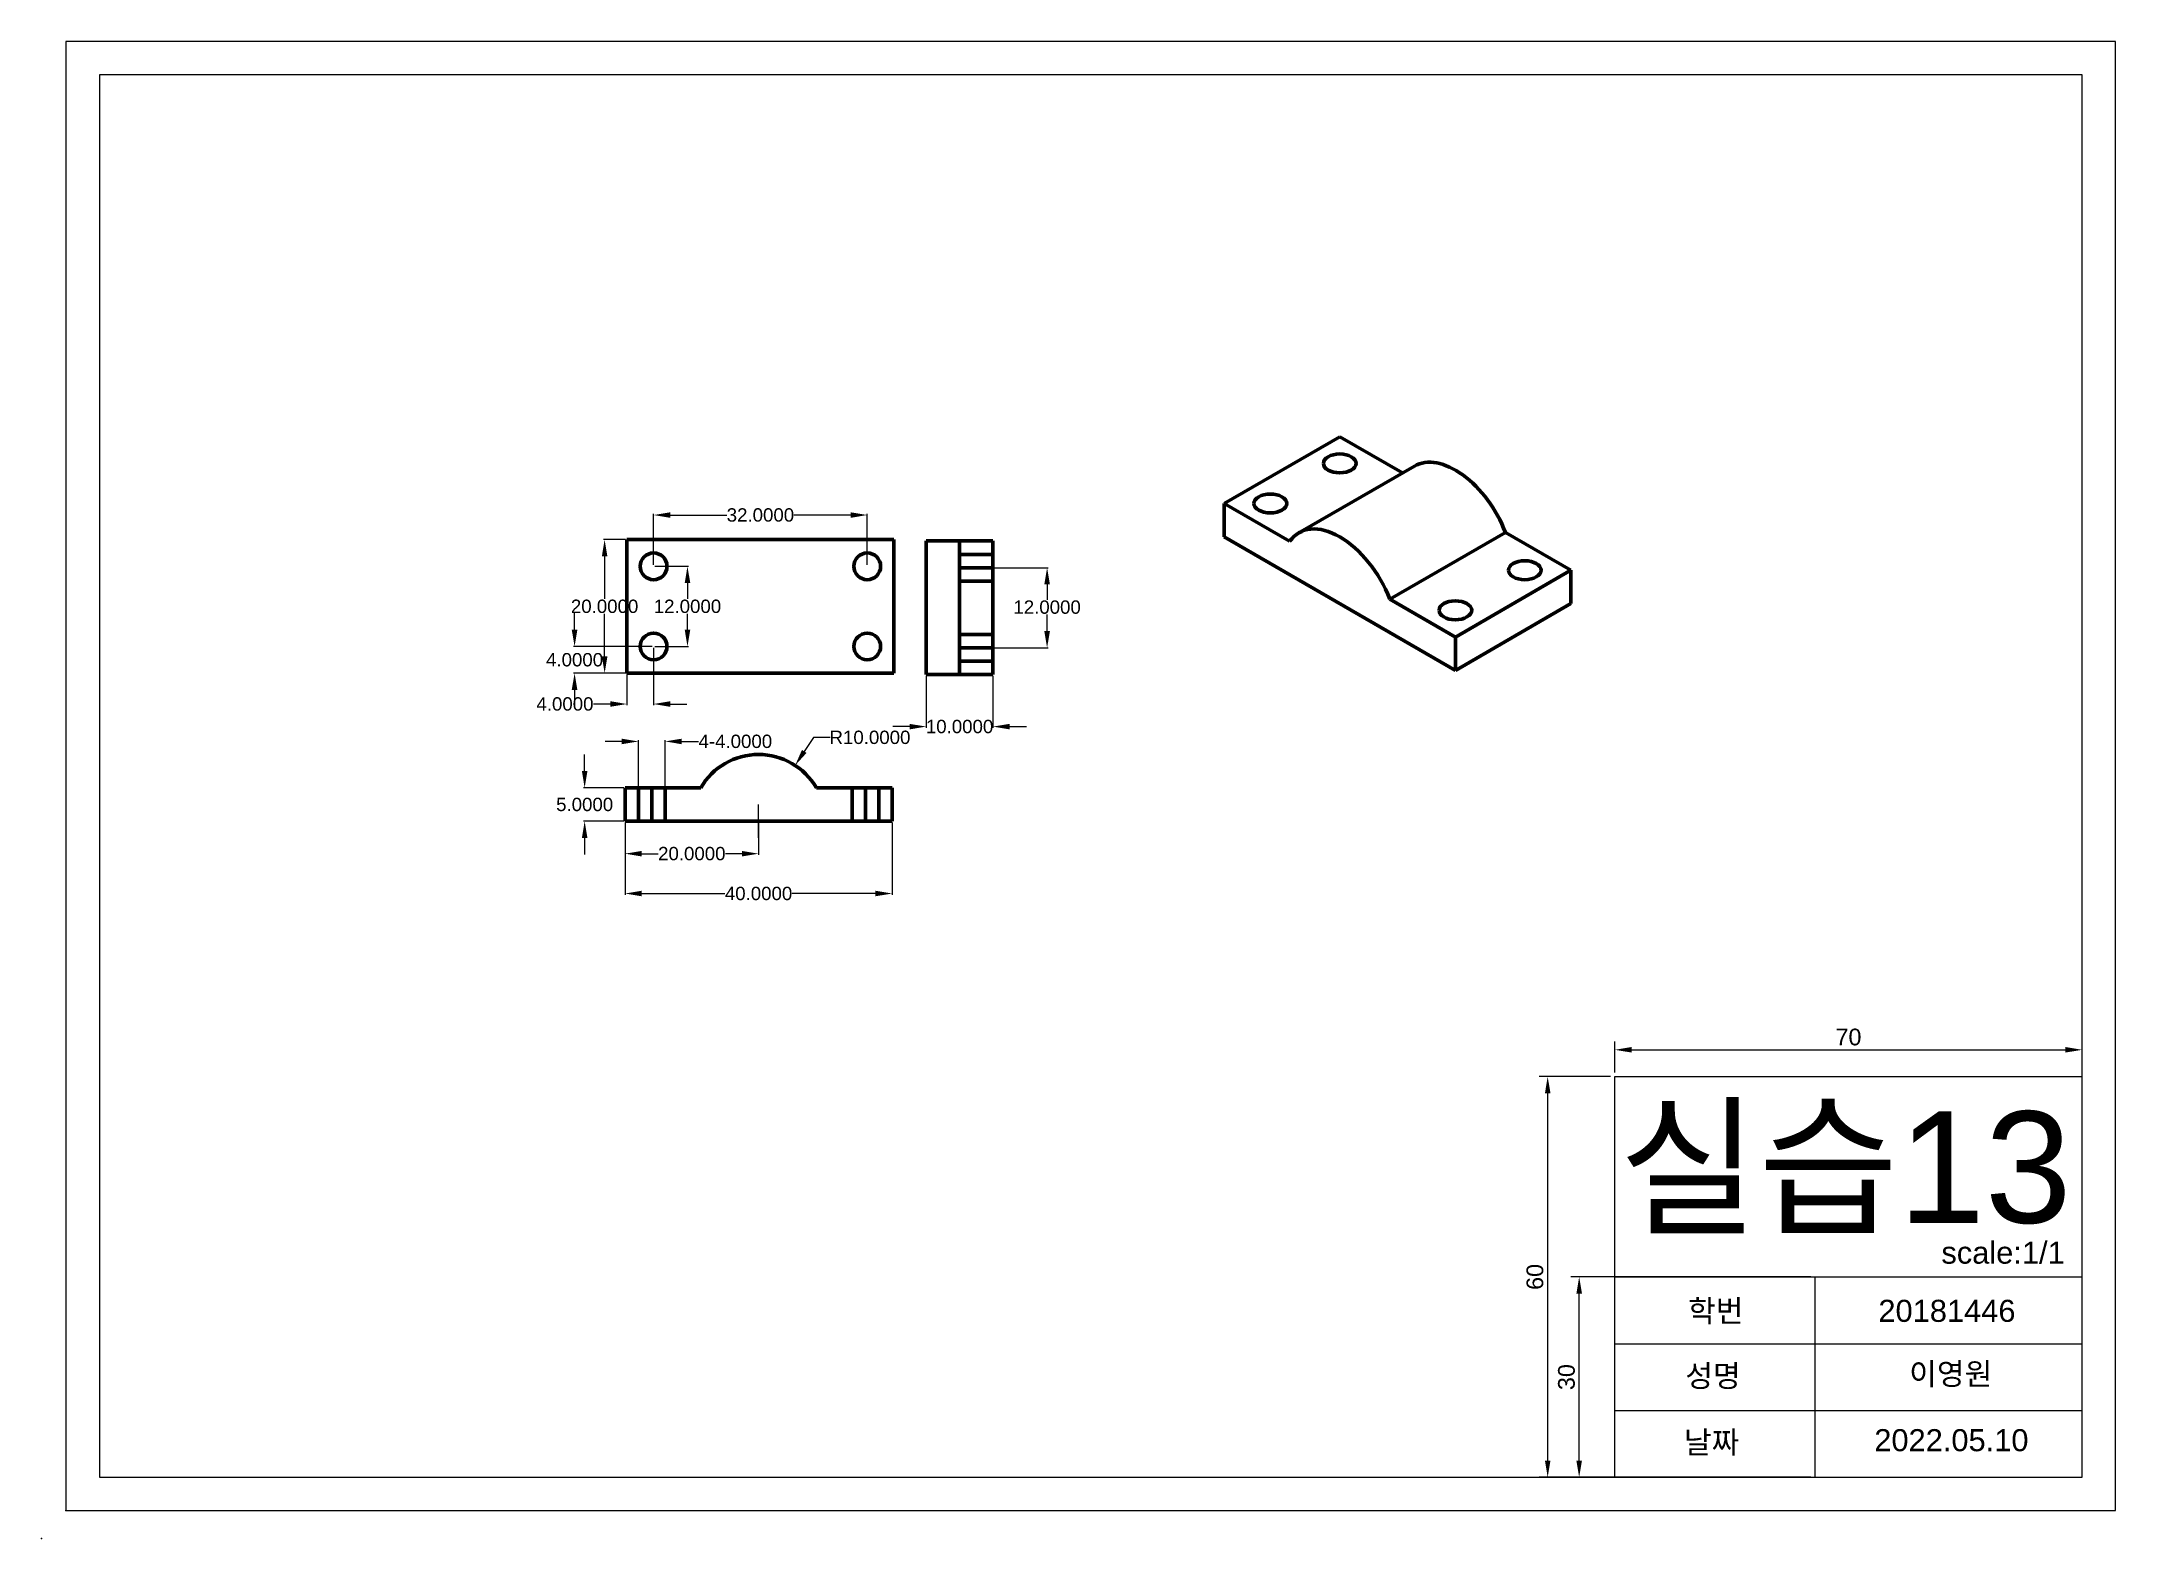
# Model space of a CAD drawing. Header units: millimetres. Extents: x 0 to 973, y 0 to 224.
# Drawn here: x 0 to 310.7, y 0 to 224.2 of the extents above; entities outside this region: 2.
import ezdxf

# ---------------------------------------------------------------- set-up
doc = ezdxf.new("R2010")
doc.units = ezdxf.units.MM
doc.linetypes.add('DASHED', pattern=[19.05, 12.7, -6.35])
doc.layers.add('Layer1', color=50, linetype='Continuous')
doc.styles.get("Standard").update_dxf_attribs({"font": 'arial.ttf'})
doc.dimstyles.new('ISO-25', dxfattribs={"dimtxt": 2.5, "dimasz": 2.5, "dimexe": 1.25, "dimexo": 0.625, "dimtad": 1, "dimtxsty": 'Standard', "dimcen": 2.5, "dimadec": 0, "dimazin": 0, "dimtfac": 1, "dimtmove": 0, "dimatfit": 3, "dimfxl": 1, "dimarcsym": 0})
doc.dimstyles.get("Standard").update_dxf_attribs({"dimtxt": 0.18, "dimasz": 0.18, "dimexe": 0.18, "dimexo": 0.0625, "dimgap": 0.09, "dimtad": 0, "dimtih": 1, "dimtoh": 1, "dimdec": 4, "dimzin": 0, "dimdsep": 46, "dimtxsty": 'Standard', "dimcen": 0.09, "dimadec": 0, "dimazin": 0, "dimtfac": 1, "dimtdec": 4, "dimtofl": 0, "dimtmove": 0, "dimatfit": 3, "dimfxl": 1, "dimtolj": 1, "dimtzin": 0, "dimarcsym": 0})

# ---------------------------------------------------------------- blocks, each defined once
blk = doc.blocks.new('*D3')
at = {"color": 0, "lineweight": -2, "transparency": 16777216}
for p, q in [((235.67, 69.8), (235.67, 74.43)), ((238.17, 73.18), (303.17, 73.18)), ((305.67, 69.8), (305.67, 74.43))]:
    blk.add_line(p, q, dxfattribs=at)
at = {"color": 0, "transparency": 16777216}
for points in [[(238.17, 73.6), (238.17, 72.77), (235.67, 73.18)], [(303.17, 73.6), (303.17, 72.77), (305.67, 73.18)]]:
    blk.add_solid(points, dxfattribs=at)
at = {"layer": 'Defpoints', "color": 0, "transparency": 16777216}
for p in [(305.67, 73.18), (235.67, 69.17), (305.67, 69.17)]:
    blk.add_point(p, dxfattribs=at)
at = {"color": 0, "transparency": 16777216, "insert": (270.67, 75.08), "char_height": 2.5, "attachment_point": 5}
blk.add_mtext('70', dxfattribs=at)
blk = doc.blocks.new('*D4')
at = {"color": 0, "lineweight": -2, "transparency": 16777216}
for p, q in [((235.04, 69.17), (224.36, 69.17)), ((225.61, 11.67), (225.61, 66.67)), ((235.04, 9.17), (224.36, 9.17))]:
    blk.add_line(p, q, dxfattribs=at)
at = {"color": 0, "transparency": 16777216}
for points in [[(225.2, 66.67), (226.03, 66.67), (225.61, 69.17)], [(225.2, 11.67), (226.03, 11.67), (225.61, 9.17)]]:
    blk.add_solid(points, dxfattribs=at)
at = {"layer": 'Defpoints', "color": 0, "transparency": 16777216}
for p in [(225.61, 69.17), (235.67, 69.17), (235.67, 9.17)]:
    blk.add_point(p, dxfattribs=at)
at = {"color": 0, "transparency": 16777216, "insert": (223.71, 39.17), "char_height": 2.5, "attachment_point": 5, "rotation": 90}
blk.add_mtext('60', dxfattribs=at)
blk = doc.blocks.new('*D5')
at = {"color": 0, "lineweight": -2, "transparency": 16777216}
for p, q in [((265.04, 39.17), (229.08, 39.17)), ((230.33, 11.67), (230.33, 36.67)), ((265.04, 9.17), (229.08, 9.17))]:
    blk.add_line(p, q, dxfattribs=at)
at = {"color": 0, "transparency": 16777216}
for points in [[(229.91, 36.67), (230.75, 36.67), (230.33, 39.17)], [(229.91, 11.67), (230.75, 11.67), (230.33, 9.17)]]:
    blk.add_solid(points, dxfattribs=at)
at = {"layer": 'Defpoints', "color": 0, "transparency": 16777216}
for p in [(230.33, 39.17), (265.67, 39.17), (265.67, 9.17)]:
    blk.add_point(p, dxfattribs=at)
at = {"color": 0, "transparency": 16777216, "insert": (228.43, 24.17), "char_height": 2.5, "attachment_point": 5, "rotation": 90}
blk.add_mtext('30', dxfattribs=at)
blk = doc.blocks.new('*D6')
at = {"layer": 'Defpoints', "color": 0, "transparency": 16777216}
for p in [(123.69, 153.26), (91.69, 145.58), (123.69, 145.58)]:
    blk.add_point(p, dxfattribs=at)
at = {"layer": 'Layer1', "color": 0, "lineweight": -2, "transparency": 16777216}
for p, q in [((91.69, 145.78), (91.69, 153.44)), ((94.19, 153.26), (102.68, 153.26)), ((121.19, 153.26), (112.71, 153.26)), ((123.69, 145.78), (123.69, 153.44))]:
    blk.add_line(p, q, dxfattribs=at)
at = {"layer": 'Layer1', "color": 0, "transparency": 16777216}
for points in [[(94.19, 153.67), (94.19, 152.84), (91.69, 153.26)], [(121.19, 153.67), (121.19, 152.84), (123.69, 153.26)]]:
    blk.add_solid(points, dxfattribs=at)
at = {"layer": 'Layer1', "color": 0, "lineweight": 100, "transparency": 16777216, "insert": (107.69, 153.26), "char_height": 2, "attachment_point": 5}
blk.add_mtext('\\A1;32.0000', dxfattribs=at)
blk = doc.blocks.new('*D7')
at = {"layer": 'Defpoints', "color": 0, "transparency": 16777216}
for p in [(87.69, 149.58), (84.35, 129.58), (87.69, 129.58)]:
    blk.add_point(p, dxfattribs=at)
at = {"layer": 'Layer1', "color": 0, "lineweight": -2, "transparency": 16777216}
for p, q in [((87.49, 149.58), (84.17, 149.58)), ((84.35, 147.08), (84.35, 140.69)), ((84.35, 132.08), (84.35, 138.47)), ((87.49, 129.58), (84.17, 129.58))]:
    blk.add_line(p, q, dxfattribs=at)
at = {"layer": 'Layer1', "color": 0, "transparency": 16777216}
for points in [[(83.94, 147.08), (84.77, 147.08), (84.35, 149.58)], [(83.94, 132.08), (84.77, 132.08), (84.35, 129.58)]]:
    blk.add_solid(points, dxfattribs=at)
at = {"layer": 'Layer1', "color": 0, "lineweight": 100, "transparency": 16777216, "insert": (84.35, 139.58), "char_height": 2, "attachment_point": 5}
blk.add_mtext('\\A1;20.0000', dxfattribs=at)
blk = doc.blocks.new('*D8')
at = {"layer": 'Defpoints', "color": 0, "transparency": 16777216}
for p in [(91.69, 145.58), (91.69, 133.58), (96.76, 133.58)]:
    blk.add_point(p, dxfattribs=at)
at = {"layer": 'Layer1', "color": 0, "lineweight": -2, "transparency": 16777216}
for p, q in [((91.89, 145.58), (96.94, 145.58)), ((96.76, 143.08), (96.76, 140.69)), ((96.76, 136.08), (96.76, 138.47)), ((91.89, 133.58), (96.94, 133.58))]:
    blk.add_line(p, q, dxfattribs=at)
at = {"layer": 'Layer1', "color": 0, "transparency": 16777216}
for points in [[(96.35, 143.08), (97.18, 143.08), (96.76, 145.58)], [(96.35, 136.08), (97.18, 136.08), (96.76, 133.58)]]:
    blk.add_solid(points, dxfattribs=at)
at = {"layer": 'Layer1', "color": 0, "lineweight": 100, "transparency": 16777216, "insert": (96.76, 139.58), "char_height": 2, "attachment_point": 5}
blk.add_mtext('\\A1;12.0000', dxfattribs=at)
blk = doc.blocks.new('*D9')
at = {"layer": 'Defpoints', "color": 0, "transparency": 16777216}
for p in [(91.69, 133.58), (87.69, 129.58), (87.69, 124.96)]:
    blk.add_point(p, dxfattribs=at)
at = {"layer": 'Layer1', "color": 0, "lineweight": -2, "transparency": 16777216}
for p, q in [((91.69, 133.38), (91.69, 124.78)), ((87.69, 129.38), (87.69, 124.78)), ((85.19, 124.96), (82.69, 124.96)), ((94.19, 124.96), (96.69, 124.96))]:
    blk.add_line(p, q, dxfattribs=at)
at = {"layer": 'Layer1', "color": 0, "transparency": 16777216}
for points in [[(85.19, 125.38), (85.19, 124.54), (87.69, 124.96)], [(94.19, 125.38), (94.19, 124.54), (91.69, 124.96)]]:
    blk.add_solid(points, dxfattribs=at)
at = {"layer": 'Layer1', "color": 0, "lineweight": 100, "transparency": 16777216, "insert": (78.41, 124.96), "char_height": 2, "attachment_point": 5}
blk.add_mtext('\\A1;4.0000', dxfattribs=at)
blk = doc.blocks.new('*D10')
at = {"layer": 'Defpoints', "color": 0, "transparency": 16777216}
for p in [(91.69, 133.58), (79.85, 129.58), (91.69, 129.58)]:
    blk.add_point(p, dxfattribs=at)
at = {"layer": 'Layer1', "color": 0, "lineweight": -2, "transparency": 16777216}
for p, q in [((79.85, 136.08), (79.85, 138.58)), ((91.49, 133.58), (79.67, 133.58)), ((91.49, 129.58), (79.67, 129.58)), ((79.85, 127.08), (79.85, 124.58))]:
    blk.add_line(p, q, dxfattribs=at)
at = {"layer": 'Layer1', "color": 0, "transparency": 16777216}
for points in [[(79.43, 136.08), (80.27, 136.08), (79.85, 133.58)], [(79.43, 127.08), (80.27, 127.08), (79.85, 129.58)]]:
    blk.add_solid(points, dxfattribs=at)
at = {"layer": 'Layer1', "color": 0, "lineweight": 100, "transparency": 16777216, "insert": (79.85, 131.58), "char_height": 2, "attachment_point": 5}
blk.add_mtext('\\A1;4.0000', dxfattribs=at)
blk = doc.blocks.new('*D11')
at = {"layer": 'Defpoints', "color": 0, "transparency": 16777216}
for p in [(87.41, 112.41), (81.36, 107.41), (87.41, 107.41)]:
    blk.add_point(p, dxfattribs=at)
at = {"layer": 'Layer1', "color": 0, "lineweight": -2, "transparency": 16777216}
for p, q in [((81.36, 114.91), (81.36, 117.41)), ((87.21, 112.41), (81.18, 112.41)), ((87.21, 107.41), (81.18, 107.41)), ((81.36, 104.91), (81.36, 102.41))]:
    blk.add_line(p, q, dxfattribs=at)
at = {"layer": 'Layer1', "color": 0, "transparency": 16777216}
for points in [[(80.95, 114.91), (81.78, 114.91), (81.36, 112.41)], [(80.95, 104.91), (81.78, 104.91), (81.36, 107.41)]]:
    blk.add_solid(points, dxfattribs=at)
at = {"layer": 'Layer1', "color": 0, "lineweight": 100, "transparency": 16777216, "insert": (81.36, 109.91), "char_height": 2, "attachment_point": 5}
blk.add_mtext('\\A1;5.0000', dxfattribs=at)
blk = doc.blocks.new('*D12')
at = {"layer": 'Defpoints', "color": 0, "transparency": 16777216}
for p in [(87.41, 107.41), (107.41, 107.41), (87.41, 102.55)]:
    blk.add_point(p, dxfattribs=at)
at = {"layer": 'Layer1', "color": 0, "lineweight": -2, "transparency": 16777216}
for p, q in [((87.41, 107.21), (87.41, 102.37)), ((107.41, 107.21), (107.41, 102.37)), ((89.91, 102.55), (92.38, 102.55)), ((104.91, 102.55), (102.44, 102.55))]:
    blk.add_line(p, q, dxfattribs=at)
at = {"layer": 'Layer1', "color": 0, "transparency": 16777216}
for points in [[(89.91, 102.96), (89.91, 102.13), (87.41, 102.55)], [(104.91, 102.96), (104.91, 102.13), (107.41, 102.55)]]:
    blk.add_solid(points, dxfattribs=at)
at = {"layer": 'Layer1', "color": 0, "lineweight": 100, "transparency": 16777216, "insert": (97.41, 102.55), "char_height": 2, "attachment_point": 5}
blk.add_mtext('\\A1;20.0000', dxfattribs=at)
blk = doc.blocks.new('*D13')
at = {"layer": 'Defpoints', "color": 0, "transparency": 16777216}
for p in [(87.41, 107.41), (127.41, 107.41), (127.41, 96.58)]:
    blk.add_point(p, dxfattribs=at)
at = {"layer": 'Layer1', "color": 0, "lineweight": -2, "transparency": 16777216}
for p, q in [((87.41, 107.21), (87.41, 96.4)), ((127.41, 107.21), (127.41, 96.4)), ((89.91, 96.58), (102.35, 96.58)), ((124.91, 96.58), (112.46, 96.58))]:
    blk.add_line(p, q, dxfattribs=at)
at = {"layer": 'Layer1', "color": 0, "transparency": 16777216}
for points in [[(89.91, 97), (89.91, 96.17), (87.41, 96.58)], [(124.91, 97), (124.91, 96.17), (127.41, 96.58)]]:
    blk.add_solid(points, dxfattribs=at)
at = {"layer": 'Layer1', "color": 0, "lineweight": 100, "transparency": 16777216, "insert": (107.41, 96.58), "char_height": 2, "attachment_point": 5}
blk.add_mtext('\\A1;40.0000', dxfattribs=at)
blk = doc.blocks.new('*D14')
at = {"layer": 'Defpoints', "color": 0, "transparency": 16777216}
for p in [(112.89, 115.77), (107.41, 107.41)]:
    blk.add_point(p, dxfattribs=at)
at = {"layer": 'Layer1', "color": 0, "lineweight": -2, "transparency": 16777216}
for p, q in [((115.63, 119.96), (114.26, 117.86)), ((118.13, 119.96), (115.63, 119.96)), ((107.41, 104.91), (107.41, 109.91)), ((104.91, 107.41), (109.91, 107.41))]:
    blk.add_line(p, q, dxfattribs=at)
at = {"layer": 'Layer1', "color": 0, "transparency": 16777216}
blk.add_solid([(113.91, 118.09), (114.6, 117.64), (112.89, 115.77)], dxfattribs=at)
at = {"layer": 'Layer1', "color": 0, "lineweight": 100, "transparency": 16777216, "insert": (124.1, 119.96), "char_height": 2, "attachment_point": 5}
blk.add_mtext('\\A1;R10.0000', dxfattribs=at)
blk = doc.blocks.new('*D15')
at = {"layer": 'Defpoints', "color": 0, "transparency": 16777216}
for p in [(93.41, 119.36), (89.41, 112.41), (93.41, 112.41)]:
    blk.add_point(p, dxfattribs=at)
at = {"layer": 'Layer1', "color": 0, "lineweight": -2, "transparency": 16777216}
for p, q in [((86.91, 119.36), (84.41, 119.36)), ((89.41, 112.61), (89.41, 119.54)), ((93.41, 112.61), (93.41, 119.54)), ((95.91, 119.36), (98.41, 119.36))]:
    blk.add_line(p, q, dxfattribs=at)
at = {"layer": 'Layer1', "color": 0, "transparency": 16777216}
for points in [[(86.91, 119.77), (86.91, 118.94), (89.41, 119.36)], [(95.91, 119.77), (95.91, 118.94), (93.41, 119.36)]]:
    blk.add_solid(points, dxfattribs=at)
at = {"layer": 'Layer1', "color": 0, "lineweight": 100, "transparency": 16777216, "insert": (103.93, 119.36), "char_height": 2, "attachment_point": 5}
blk.add_mtext('\\A1;4-4.0000', dxfattribs=at)
blk = doc.blocks.new('*D16')
at = {"layer": 'Defpoints', "color": 0, "transparency": 16777216}
for p in [(142.52, 145.37), (150.63, 145.37), (142.52, 133.37)]:
    blk.add_point(p, dxfattribs=at)
at = {"layer": 'Layer1', "color": 0, "lineweight": -2, "transparency": 16777216}
for p, q in [((142.72, 145.37), (150.81, 145.37)), ((150.63, 142.87), (150.63, 140.57)), ((150.63, 135.87), (150.63, 138.35)), ((142.72, 133.37), (150.81, 133.37))]:
    blk.add_line(p, q, dxfattribs=at)
at = {"layer": 'Layer1', "color": 0, "transparency": 16777216}
for points in [[(150.21, 142.87), (151.05, 142.87), (150.63, 145.37)], [(150.21, 135.87), (151.05, 135.87), (150.63, 133.37)]]:
    blk.add_solid(points, dxfattribs=at)
at = {"layer": 'Layer1', "color": 0, "lineweight": 100, "transparency": 16777216, "insert": (150.63, 139.46), "char_height": 2, "attachment_point": 5}
blk.add_mtext('\\A1;12.0000', dxfattribs=at)
blk = doc.blocks.new('*D17')
at = {"layer": 'Defpoints', "color": 0, "transparency": 16777216}
for p in [(132.52, 129.37), (142.52, 129.37), (142.52, 121.58)]:
    blk.add_point(p, dxfattribs=at)
at = {"layer": 'Layer1', "color": 0, "lineweight": -2, "transparency": 16777216}
for p, q in [((132.52, 129.17), (132.52, 121.4)), ((142.52, 129.17), (142.52, 121.4)), ((130.02, 121.58), (127.52, 121.58)), ((145.02, 121.58), (147.52, 121.58))]:
    blk.add_line(p, q, dxfattribs=at)
at = {"layer": 'Layer1', "color": 0, "transparency": 16777216}
for points in [[(130.02, 121.99), (130.02, 121.16), (132.52, 121.58)], [(145.02, 121.99), (145.02, 121.16), (142.52, 121.58)]]:
    blk.add_solid(points, dxfattribs=at)
at = {"layer": 'Layer1', "color": 0, "lineweight": 100, "transparency": 16777216, "insert": (137.52, 121.58), "char_height": 2, "attachment_point": 5}
blk.add_mtext('\\A1;10.0000', dxfattribs=at)

msp = doc.modelspace()

# ---------------------------------------------------------------- linework, layer by layer
for p, q in [((3.66672, 224.17011), (3.66672, 4.17011)), ((310.66672, 224.17011), (3.66672, 224.17011)), ((310.66672, 4.17011), (310.66672, 224.17011)), ((305.66672, 219.17011), (8.66672, 219.17011)), ((8.66672, 219.17011), (8.66672, 9.17011)), ((305.66672, 9.17011), (305.66672, 219.17011)), ((972.94466, 94.42712), (972.94466, 87.42712)), ((972.94466, 80.42712), (972.94466, 87.42712)), ((235.66672, 9.17011), (235.66672, 69.17011)), ((235.66672, 69.17011), (305.66672, 69.17011)), ((235.66672, 39.17011), (305.66672, 39.17011)), ((265.66672, 9.17011), (265.66672, 39.17011)), ((235.66672, 29.17011), (305.66672, 29.17011)), ((235.66672, 19.17011), (305.66672, 19.17011)), ((8.66672, 9.17011), (305.66672, 9.17011)), ((3.66672, 4.17011), (310.66672, 4.17011))]:
    msp.add_line(p, q)
at = {"lineweight": 100}
for p, q in [((194.46137, 164.99218), (177.14087, 154.99218)), ((203.86551, 159.5627), (194.46137, 164.99218)), ((188.5773, 150.72671), (205.65654, 160.59784)), ((177.14087, 154.99218), (186.96137, 149.3223)), ((177.14087, 154.99218), (177.14087, 149.99218)), ((87.69171, 149.58067), (87.69171, 129.58067)), ((127.69171, 149.58067), (87.69171, 149.58067)), ((127.69171, 129.58067), (127.69171, 149.58067)), ((137.51538, 149.37202), (132.51538, 149.37202)), ((132.51538, 149.37202), (132.51538, 129.37202)), ((142.51538, 149.37202), (137.51538, 149.37202)), ((137.51538, 129.37202), (137.51538, 149.37202)), ((137.51538, 149.37202), (137.51538, 145.37202)), ((142.51538, 129.37202), (142.51538, 149.37202)), ((177.14087, 149.99218), (211.78188, 129.99218)), ((219.28188, 150.66205), (201.96137, 140.66205)), ((229.10239, 144.99218), (219.28188, 150.66205)), ((137.51538, 147.37202), (142.51538, 147.37202)), ((137.51538, 143.37202), (142.51538, 143.37202)), ((211.78188, 134.99218), (229.10239, 144.99218)), ((229.10239, 139.99218), (229.10239, 144.99218)), ((201.96137, 140.66205), (211.78188, 134.99218)), ((211.78188, 129.99218), (229.10239, 139.99218)), ((137.51538, 135.37202), (142.51538, 135.37202)), ((211.78188, 129.99218), (211.78188, 134.99218)), ((137.51538, 129.37202), (137.51538, 133.37202)), ((137.51538, 131.37202), (142.51538, 131.37202)), ((87.69171, 129.58067), (127.69171, 129.58067)), ((132.51538, 129.37202), (137.51538, 129.37202)), ((137.51538, 129.37202), (142.51538, 129.37202)), ((87.40788, 107.40728), (87.40788, 112.40728)), ((87.40788, 112.40728), (98.74763, 112.40728)), ((89.40788, 107.40728), (89.40788, 112.40728)), ((93.40788, 107.40728), (93.40788, 112.40728)), ((116.06814, 112.40728), (127.40788, 112.40728)), ((121.40788, 107.40728), (121.40788, 112.40728)), ((125.40788, 107.40728), (125.40788, 112.40728)), ((127.40788, 107.40728), (127.40788, 112.40728)), ((87.40788, 107.40728), (107.40788, 107.40728)), ((107.40788, 107.40728), (127.40788, 107.40728))]:
    msp.add_line(p, q, dxfattribs=at)
at = {"linetype": 'DASHED', "lineweight": 100}
for p, q in [((137.51538, 145.37202), (142.51538, 145.37202)), ((137.51538, 133.37202), (142.51538, 133.37202)), ((91.40788, 107.40728), (91.40788, 112.40728)), ((123.40788, 107.40728), (123.40788, 112.40728))]:
    msp.add_line(p, q, dxfattribs=at)
at = {"lineweight": 100}
for centre in [(91.69171, 145.58067), (123.69171, 145.58067), (91.69171, 133.58067), (123.69171, 133.58067)]:
    msp.add_circle(centre, 2, dxfattribs=at)
msp.add_arc((107.40788, 107.40728), 10, 30, 150, dxfattribs=at)
for centre in [(194.46137, 160.99218), (184.06907, 154.99218), (222.17419, 144.99218), (211.78188, 138.99218)]:
    msp.add_ellipse(centre, major_axis=(-2.44949, 0), ratio=0.577350269, dxfattribs=at)
for centre, end_param in [((211.78188, 149.99218), 3.141856993), ((194.46137, 139.99218), 3.403392041)]:
    msp.add_ellipse(centre, major_axis=(6.12372, -10.6066), ratio=0.577350269, start_param=1.308996939, end_param=end_param, dxfattribs=at)
for p in [(3.66672, 4.17011), (0, 0), (0, 0)]:
    msp.add_point(p)

# ---------------------------------------------------------------- texts
for s, height, p in [('실습13', 16.688665, (236.25688, 47.26748)), ('scale:1/1', 3.304115, (284.58424, 41.15218)), ('학번', 3.304115, (246.63795, 32.441)), ('20181446', 3.304115, (275.14903, 32.441)), ('성명', 3.304115, (246.22772, 22.70496)), ('이영원', 3.304115, (279.76414, 23.01242)), ('날짜', 3.304115, (246.0226, 12.76396)), ('2022.05.10', 3.304115, (274.53369, 13.07141))]:
    msp.add_text(s, height=height).set_placement(p)

# ---------------------------------------------------------------- dimensions: what is measured, and where the dimension line sits
dim = msp.add_linear_dim(base=(305.66672, 73.18209), p1=(235.66672, 69.17011), p2=(305.66672, 69.17011), dimstyle='ISO-25')
dim.commit()
dim.dimension.update_dxf_attribs({"geometry": '*D3', "text_midpoint": (270.66672, 75.08352)})
for base, p1, p2, picture, middle in [((225.61359, 69.17011), (235.66672, 9.17011), (235.66672, 69.17011), '*D4', (223.71216, 39.17011)), ((230.33125, 39.17011), (265.66672, 9.17011), (265.66672, 39.17011), '*D5', (228.42897, 24.17011))]:
    dim = msp.add_linear_dim(base=base, p1=p1, p2=p2, angle=90, dimstyle='ISO-25')
    dim.commit()
    dim.dimension.update_dxf_attribs({"geometry": picture, "text_midpoint": middle})
at = {"layer": 'Layer1', "lineweight": 100}
for base, p1, p2, picture, middle in [((123.69171, 153.2582), (91.69171, 145.58067), (123.69171, 145.58067), '*D6', (107.69171, 153.2582)), ((87.69171, 124.95863), (91.69171, 133.58067), (87.69171, 129.58067), '*D9', (78.41345, 124.95863)), ((87.40788, 102.54798), (107.40788, 107.40728), (87.40788, 107.40728), '*D12', (97.40788, 102.54798)), ((127.40788, 96.58351), (87.40788, 107.40728), (127.40788, 107.40728), '*D13', (107.40788, 96.58351))]:
    dim = msp.add_linear_dim(base=base, p1=p1, p2=p2, dimstyle='Standard', override={"dimtxt": 2, "dimasz": 2.5, "dimexo": 0.2, "dimcen": 2.5, "dimarcsym": 2}, dxfattribs=at)
    dim.commit()
    dim.dimension.update_dxf_attribs({"geometry": picture, "text_midpoint": middle})
for base, p1, p2, picture, middle in [((84.35316, 129.58067), (87.69171, 149.58067), (87.69171, 129.58067), '*D7', (84.35316, 139.58067)), ((96.76171, 133.58067), (91.69171, 145.58067), (91.69171, 133.58067), '*D8', (96.76171, 139.58067)), ((79.85005, 129.58067), (91.69171, 133.58067), (91.69171, 129.58067), '*D10', (79.85005, 131.58067)), ((81.36326, 107.40728), (87.40788, 112.40728), (87.40788, 107.40728), '*D11', (81.36326, 109.90728))]:
    dim = msp.add_linear_dim(base=base, p1=p1, p2=p2, angle=90, dimstyle='Standard', override={"dimtxt": 2, "dimasz": 2.5, "dimexo": 0.2, "dimcen": 2.5, "dimarcsym": 2}, dxfattribs=at)
    dim.commit()
    dim.dimension.update_dxf_attribs({"geometry": picture, "text_midpoint": middle})
for base, p1, p2, angle, picture, middle in [((150.62856, 145.37202), (142.51538, 133.37202), (142.51538, 145.37202), 90, '*D16', (150.62856, 139.46202)), ((142.51538, 121.57825), (132.51538, 129.37202), (142.51538, 129.37202), 180, '*D17', (137.51538, 121.57825))]:
    dim = msp.add_linear_dim(base=base, p1=p1, p2=p2, angle=angle, dimstyle='Standard', override={"dimtxt": 2, "dimasz": 2.5, "dimexo": 0.2, "dimcen": 2.5, "dimarcsym": 2}, dxfattribs=at)
    dim.commit()
    dim.dimension.update_dxf_attribs({"geometry": picture, "text_midpoint": middle, "dimtype": 160})
dim = msp.add_radius_dim(center=(107.40788, 107.40728), mpoint=(112.88639, 115.77304), dimstyle='Standard', override={"dimtxt": 2, "dimasz": 2.5, "dimexo": 0.2, "dimcen": 2.5, "dimarcsym": 2}, dxfattribs=at)
dim.commit()
dim.dimension.update_dxf_attribs({"geometry": '*D14', "text_midpoint": (124.09763, 119.95592)})
dim = msp.add_linear_dim(base=(93.40788, 119.35623), p1=(89.40788, 112.40728), p2=(93.40788, 112.40728), text='4-<>', dimstyle='Standard', override={"dimtxt": 2, "dimasz": 2.5, "dimexo": 0.2, "dimcen": 2.5, "dimarcsym": 2}, dxfattribs=at)
dim.commit()
dim.dimension.update_dxf_attribs({"geometry": '*D15', "text_midpoint": (103.9283, 119.35623), "dimtype": 160})

doc.saveas('drawing.dxf')
